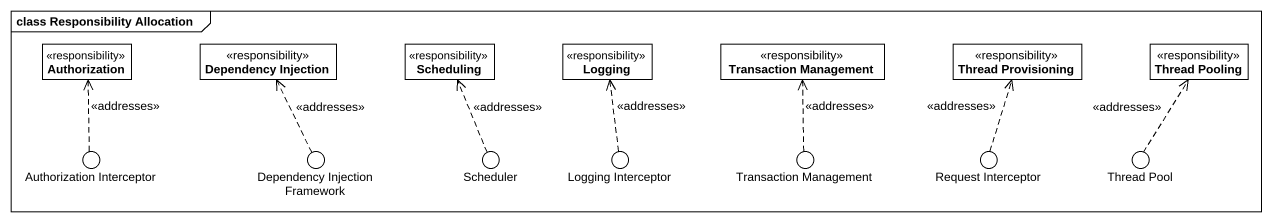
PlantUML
@startuml
mainframe class Responsibility Allocation
allowmixing
hide circle
hide empty members
class Authorization <<responsibility>>
class "Dependency Injection" as Dependency_Injection <<responsibility>>
class Scheduling <<responsibility>>
class Logging <<responsibility>>
class "Transaction Management" as Transaction_Management <<responsibility>>
class "Thread Provisioning" as Thread_Provisioning <<responsibility>>
class "Thread Pooling" as Thread_Pooling <<responsibility>>
() "Authorization Interceptor" as Authorization_Interceptor
() "Dependency Injection Framework" as Dependency_Injection_2
() Scheduler
() "Logging Interceptor" as Logging_Interceptor
() "Transaction Management" as Transaction_Management_2
() "Request Interceptor" as Request_Interceptor
() "Thread Pool" as Thread_Pool
Authorization_Interceptor .up.> Authorization : <<addresses>>
Dependency_Injection_2 .up.> Dependency_Injection : <<addresses>>
Scheduler .up.> Scheduling : <<addresses>>
Logging_Interceptor .up.> Logging : <<addresses>>
Transaction_Management_2 .up.> Transaction_Management : <<addresses>>
Request_Interceptor .up.> Thread_Provisioning : <<addresses>>
Thread_Pool .up.> Thread_Pooling : <<addresses>>
@enduml
